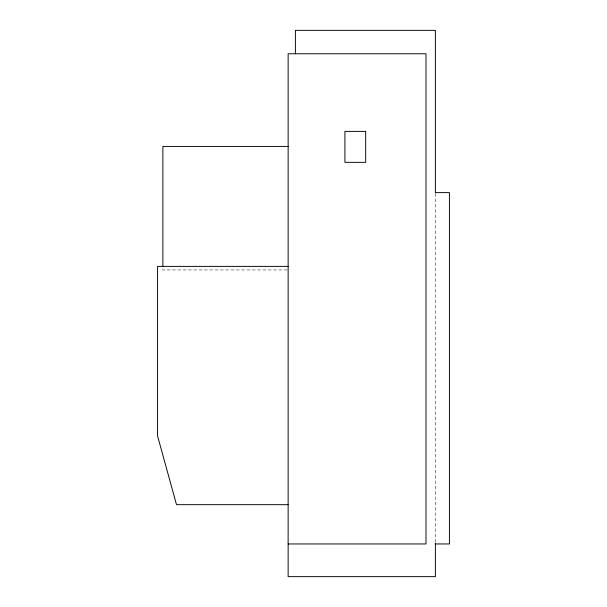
<?xml version="1.0" encoding="UTF-8"?>
<svg xmlns="http://www.w3.org/2000/svg" width="607" height="607" viewBox="0 0 607 607"><rect width="100%" height="100%" fill="white"/><g stroke="black" fill="none" stroke-linecap="round" stroke-linejoin="round"><path stroke-width="0.46" stroke-dasharray="3.04 2.28" d="M287.194 269.94L162.873 269.94L162.873 268.157M435.371 193.481L435.371 542.506"/><path stroke-width="0.91" d="M288.135 146.424L162.873 146.424L162.873 266.382M288.135 266.382L157.577 266.382L157.577 436.001L176.508 504.675L288.135 504.675M288.135 543.955L426 543.955L426 53.773L288.135 53.773L288.135 576.65L435.371 576.65L435.371 543.455M435.371 543.955L449.423 543.955L449.423 192.616L435.371 192.616L435.371 30.35L295.397 30.35L295.397 53.773M365.672 131.385L344.92 131.385L344.92 162.35L365.672 162.35L365.672 131.385"/></g></svg>
